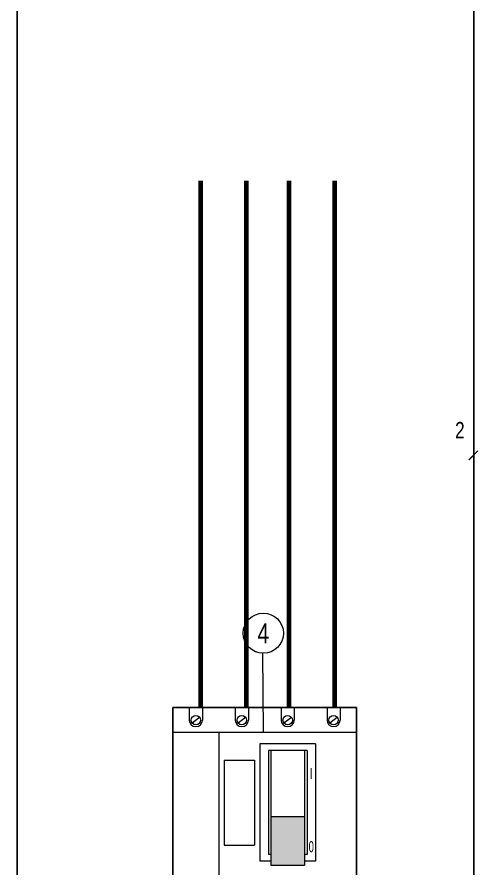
# Model space of a CAD drawing. Header units: millimetres. Extents: x -1335 to 33749, y 2338 to 5277.
# Drawn here: x 30037.6 to 30215.6, y 4474.9 to 4804 of the extents above; entities that cross this region are included whole.
import ezdxf
from ezdxf.enums import TextEntityAlignment as Align

# ---------------------------------------------------------------- set-up
doc = ezdxf.new("R2010")
doc.units = ezdxf.units.MM
for name, color, linetype, lineweight in [('01', 6, 'Continuous', 20), ('02', 1, 'Continuous', 20), ('giriş kablo', 6, 'Continuous', 70), ('MAHAL', 151, 'Continuous', 0)]:
    doc.layers.add(name, color=color, linetype=linetype, lineweight=lineweight)
doc.layers.add('03', color=141, linetype='Continuous')
doc.layers.add('04', color=11, linetype='Continuous')
doc.styles.add('T', font='arial.ttf')

msp = doc.modelspace()

# ---------------------------------------------------------------- hatches: boundary and pattern name
at = {"layer": 'MAHAL'}
h = msp.add_hatch(color=1, dxfattribs=at)
h.dxf.hatch_style = 1
h.paths.add_polyline_path([(30135.65, 4476.34), (30148.55, 4476.34), (30148.55, 4495.17), (30135.65, 4495.17)])

# ---------------------------------------------------------------- linework, layer by layer
at = {"layer": '01', "color": 7}
for p, q in [((30104.1, 4537.28), (30104.1, 4532.4)), ((30109.16, 4537.28), (30109.16, 4532.4)), ((30121.83, 4537.28), (30121.83, 4532.4)), ((30126.9, 4537.28), (30126.9, 4532.4)), ((30139.57, 4537.28), (30139.57, 4532.4)), ((30144.64, 4537.28), (30144.64, 4532.4)), ((30157.3, 4537.28), (30157.3, 4532.4)), ((30162.37, 4537.28), (30162.37, 4532.4)), ((30105.2, 4531.29), (30108.06, 4533.51)), ((30122.94, 4531.29), (30125.8, 4533.51)), ((30140.67, 4531.29), (30143.53, 4533.51)), ((30158.41, 4531.29), (30161.27, 4533.51))]:
    msp.add_line(p, q, dxfattribs=at)
at = {"layer": '01', "color": 2}
for p, q in [((30115.5, 4527.63), (30115.5, 4455.7)), ((30131.36, 4523.17), (30131.36, 4477.91)), ((30152.84, 4523.17), (30131.36, 4523.17)), ((30152.84, 4523.17), (30152.84, 4477.91)), ((30134.64, 4520.63), (30134.64, 4480.44)), ((30149.57, 4520.63), (30134.64, 4520.63)), ((30135.65, 4520.63), (30135.65, 4476.34)), ((30148.55, 4520.63), (30148.55, 4476.34)), ((30149.57, 4520.63), (30149.57, 4480.44)), ((30117.52, 4516.97), (30117.52, 4484.11)), ((30117.52, 4516.97), (30129.34, 4516.97)), ((30129.34, 4516.97), (30129.34, 4484.11)), ((30135.65, 4495.17), (30148.55, 4495.17)), ((30117.52, 4484.11), (30129.34, 4484.11)), ((30135.65, 4480.44), (30134.64, 4480.44)), ((30149.57, 4480.44), (30148.55, 4480.44)), ((30135.65, 4477.91), (30131.36, 4477.91)), ((30135.65, 4476.34), (30148.55, 4476.34)), ((30152.84, 4477.91), (30148.55, 4477.91))]:
    msp.add_line(p, q, dxfattribs=at)
at = {"layer": '01', "color": 7}
for centre in [(30106.63, 4532.4), (30124.37, 4532.4), (30142.1, 4532.4), (30159.84, 4532.4)]:
    msp.add_circle(centre, 1.81, dxfattribs=at)
for centre in [(30106.63, 4532.4), (30124.37, 4532.4), (30142.1, 4532.4), (30159.84, 4532.4)]:
    msp.add_arc(centre, 2.53, 180, 0, dxfattribs=at)
at = {"layer": '02', "color": 7}
for p, q in [((30215.51, 4636.4), (30212.09, 4632.98)), ((30215.51, 4636.4), (30212.09, 4632.98)), ((30215.51, 4636.4), (30212.09, 4632.98)), ((30215.51, 4636.4), (30212.09, 4632.98)), ((30215.6, 4636.4), (30212.18, 4632.98)), ((30215.6, 4636.4), (30212.18, 4632.98)), ((30215.6, 4636.4), (30212.18, 4632.98)), ((30215.6, 4636.4), (30212.18, 4632.98)), ((30132.71, 4527.84), (30132.47, 4558.35))]:
    msp.add_line(p, q, dxfattribs=at)
at = {"layer": '02', "color": 2}
msp.add_line((30168.71, 4527.63), (30097.76, 4527.63), dxfattribs=at)
at = {"layer": '02', "color": 7}
msp.add_circle((30132.68, 4565.96), 7.77, dxfattribs=at)
at = {"layer": '03', "color": 2}
for p, q in [((30168.71, 4537.28), (30097.76, 4537.28)), ((30097.76, 4537.28), (30097.76, 4417.69)), ((30168.71, 4537.28), (30168.71, 4417.69))]:
    msp.add_line(p, q, dxfattribs=at)
at = {"layer": '04'}
for p, q in [((30037.56, 4919.87), (30037.56, 4002.71)), ((30214.06, 4919.44), (30214.06, 4042.27)), ((30214.06, 4919.44), (30214.06, 4042.27)), ((30214.06, 4919.01), (30214.06, 4042.27))]:
    msp.add_line(p, q, dxfattribs=at)
at = {"layer": 'giriş kablo'}
for p, q in [((30108.4, 4740.75), (30108.4, 4537.28)), ((30126, 4740.75), (30126, 4537.28)), ((30142.53, 4740.75), (30142.53, 4537.28)), ((30160.17, 4740.75), (30160.17, 4537.28))]:
    msp.add_line(p, q, dxfattribs=at)

# ---------------------------------------------------------------- texts
at = {"layer": '01', "color": 2, "style": 'T', "width": 0.6}
for s, p in [('I', (30151.2, 4511.76)), ('0', (30151.2, 4483.49))]:
    msp.add_text(s, height=4.31, dxfattribs=at).set_placement(p, align=Align.MIDDLE)
at = {"layer": '03', "color": 7, "style": 'T', "width": 0.75}
msp.add_text('2', height=6.33, dxfattribs=at).set_placement((30208.61, 4641.23), align=Align.CENTER)
at = {"layer": '03', "color": 2, "style": 'T', "width": 0.75}
msp.add_text('4', height=7.74, dxfattribs=at).set_placement((30132.68, 4565.96), align=Align.MIDDLE)

doc.saveas('drawing.dxf')
